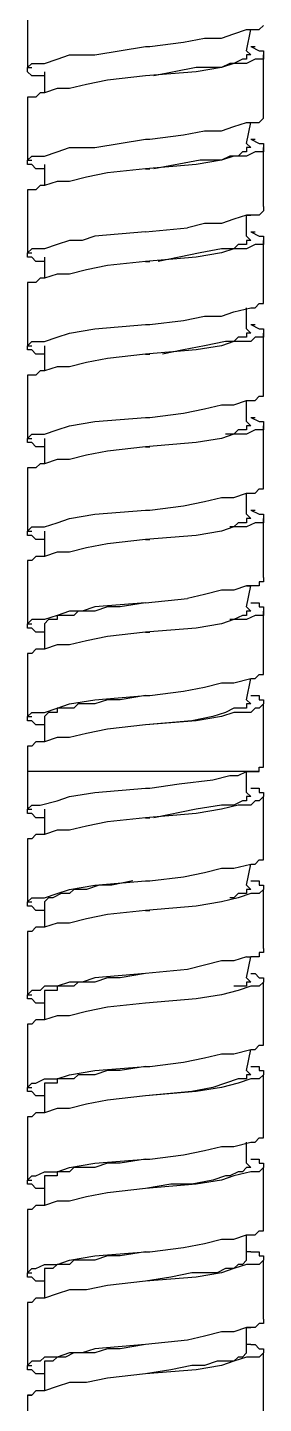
# Model space of a CAD drawing. Header units: millimetres. Extents: x 1.34 to 8.68, y 2.73 to 10.24.
# Drawn here: x 4.429 to 4.522, y 6.476 to 7.021 of the extents above; entities that cross this region are included whole.
import ezdxf

# ---------------------------------------------------------------- set-up
doc = ezdxf.new("R2010")
doc.units = ezdxf.units.MM
doc.layers.add('PDF2_형상', color=7, linetype='Continuous')

msp = doc.modelspace()

# ---------------------------------------------------------------- linework, layer by layer
at = {"layer": 'PDF2_형상', "lineweight": 25}
for points in [[(4.42875, 7.0281), (4.42875, 7.00476)], [(4.47541, 7.0131), (4.47708, 7.0131), (4.49041, 7.01476), (4.49875, 7.01643), (4.50541, 7.01643), (4.51041, 7.0181), (4.51541, 7.01976), (4.51875, 7.01976), (4.52041, 7.01976), (4.52208, 7.02143)], [(4.51541, 7.01143), (4.51708, 7.01976)], [(4.42875, 7.00476), (4.43041, 7.00643), (4.43208, 7.00643), (4.43541, 7.00643), (4.44041, 7.0081), (4.44541, 7.00976), (4.45541, 7.00976), (4.47541, 7.0131)], [(4.52208, 7.00976), (4.52208, 7.0081), (4.52041, 7.0081), (4.51875, 7.0081), (4.51541, 7.00643), (4.51041, 7.00643), (4.50541, 7.00476), (4.49541, 7.0031), (4.47541, 7.00143)], [(4.51708, 7.00976), (4.51541, 7.00976), (4.51541, 7.0081), (4.51375, 7.0081), (4.51041, 7.00643), (4.50875, 7.00643), (4.50541, 7.00476), (4.49541, 7.00476), (4.47875, 7.00143)], [(4.51708, 7.00976), (4.51541, 7.01143)], [(4.51708, 7.0131), (4.51875, 7.0131)], [(4.51708, 7.0131), (4.52041, 7.01143), (4.52208, 7.01143)], [(4.52208, 7.01143), (4.52208, 7.00976)], [(4.52208, 6.98643), (4.52208, 7.00976)], [(4.42875, 7.00476), (4.43041, 7.00476)], [(4.43541, 7.00143), (4.43208, 7.00143), (4.43041, 7.00143), (4.42875, 7.0031), (4.42875, 7.00476)], [(4.43541, 7.0031), (4.43541, 6.99476)], [(4.47541, 7.00143), (4.46041, 6.99976), (4.45208, 6.9981), (4.44541, 6.99643), (4.44041, 6.99643), (4.43541, 6.99476)], [(4.43375, 6.99476), (4.43208, 6.9931), (4.43041, 6.9931), (4.42875, 6.9931)], [(4.42875, 6.9931), (4.42875, 6.99143)], [(4.43541, 6.99476), (4.43375, 6.99476)], [(4.42875, 6.99143), (4.42875, 6.9681)], [(4.47541, 6.97643), (4.47708, 6.97643), (4.49041, 6.9781), (4.49875, 6.97976), (4.50541, 6.97976), (4.51041, 6.98143), (4.51541, 6.9831), (4.51875, 6.9831), (4.52041, 6.9831), (4.52208, 6.98476), (4.52208, 6.98643)], [(4.51541, 6.97476), (4.51708, 6.9831)], [(4.42875, 6.9681), (4.43041, 6.96976), (4.43208, 6.96976), (4.43541, 6.96976), (4.44041, 6.97143), (4.44541, 6.9731), (4.45541, 6.9731), (4.47541, 6.97643)], [(4.51708, 6.97643), (4.51875, 6.97643)], [(4.51708, 6.97643), (4.52041, 6.97476), (4.52208, 6.97476)], [(4.52208, 6.9731), (4.52208, 6.97143), (4.52041, 6.97143), (4.51875, 6.97143), (4.51541, 6.96976), (4.51041, 6.96976), (4.50541, 6.9681), (4.49541, 6.96643), (4.47541, 6.96476)], [(4.51708, 6.9731), (4.51541, 6.9731), (4.51541, 6.97143), (4.51375, 6.97143), (4.51208, 6.96976), (4.50875, 6.96976), (4.50541, 6.9681), (4.49708, 6.9681), (4.47875, 6.96476)], [(4.51708, 6.9731), (4.51541, 6.97476)], [(4.52208, 6.97476), (4.52208, 6.9731)], [(4.52208, 6.94976), (4.52208, 6.9731)], [(4.42875, 6.9681), (4.43041, 6.9681)], [(4.43541, 6.96476), (4.43208, 6.96476), (4.43041, 6.96643), (4.42875, 6.96643), (4.42875, 6.9681)], [(4.43541, 6.96643), (4.43541, 6.9581)], [(4.47541, 6.96476), (4.46041, 6.9631), (4.45208, 6.96143), (4.44541, 6.95976), (4.44041, 6.95976), (4.43541, 6.9581)], [(4.47541, 6.96476), (4.47708, 6.96476)], [(4.43375, 6.9581), (4.43208, 6.95643), (4.43041, 6.95643), (4.42875, 6.95643)], [(4.42875, 6.95643), (4.42875, 6.95476)], [(4.42875, 6.95476), (4.42875, 6.93143)], [(4.43541, 6.9581), (4.43375, 6.9581)], [(4.52208, 6.94976), (4.52208, 6.9481), (4.52041, 6.94643), (4.51875, 6.94643), (4.51541, 6.94643), (4.51041, 6.94476), (4.50541, 6.9431), (4.49875, 6.9431), (4.49208, 6.94143)], [(4.51541, 6.9381), (4.51541, 6.94643)], [(4.51541, 6.94643), (4.51708, 6.94643)], [(4.47541, 6.93976), (4.45541, 6.9381), (4.45041, 6.93643), (4.44541, 6.93643), (4.44041, 6.93476), (4.43541, 6.9331)], [(4.47541, 6.93976), (4.49208, 6.94143)], [(4.51708, 6.93976), (4.51875, 6.93976)], [(4.51708, 6.93976), (4.52041, 6.9381), (4.52208, 6.9381)], [(4.43375, 6.9331), (4.43208, 6.9331), (4.43041, 6.9331), (4.42875, 6.93143)], [(4.43541, 6.9331), (4.43375, 6.9331)], [(4.52208, 6.93643), (4.52208, 6.93476), (4.52041, 6.93476), (4.51875, 6.93476), (4.51541, 6.9331), (4.51041, 6.9331), (4.50541, 6.93143), (4.49541, 6.92976), (4.47541, 6.9281)], [(4.51708, 6.93643), (4.51541, 6.93643), (4.51541, 6.93476), (4.51375, 6.93476), (4.51208, 6.93476), (4.51041, 6.9331), (4.50708, 6.9331), (4.50541, 6.9331), (4.49708, 6.93143), (4.48041, 6.9281)], [(4.51708, 6.93643), (4.51541, 6.9381)], [(4.52208, 6.9381), (4.52208, 6.93643)], [(4.52208, 6.9131), (4.52208, 6.93643)], [(4.42875, 6.93143), (4.43041, 6.93143)], [(4.43541, 6.9281), (4.43208, 6.9281), (4.43041, 6.92976), (4.42875, 6.92976), (4.42875, 6.93143)], [(4.43541, 6.92976), (4.43541, 6.92143)], [(4.47541, 6.9281), (4.46041, 6.92643), (4.45208, 6.92476), (4.44541, 6.9231), (4.44041, 6.9231), (4.43541, 6.92143)], [(4.47541, 6.9281), (4.47708, 6.9281)], [(4.43375, 6.92143), (4.43208, 6.91976), (4.43041, 6.91976), (4.42875, 6.91976)], [(4.42875, 6.91976), (4.42875, 6.9181)], [(4.42875, 6.9181), (4.42875, 6.89476)], [(4.43541, 6.92143), (4.43375, 6.92143)], [(4.47541, 6.9031), (4.47708, 6.9031), (4.49041, 6.90476), (4.49875, 6.90643), (4.50541, 6.90643), (4.51041, 6.9081), (4.51708, 6.90976), (4.51875, 6.90976), (4.52041, 6.91143), (4.52208, 6.91143), (4.52208, 6.9131)], [(4.51541, 6.90143), (4.51541, 6.90976)], [(4.42875, 6.89476), (4.43041, 6.89643), (4.43208, 6.89643), (4.43541, 6.89643), (4.44041, 6.8981), (4.44541, 6.89976), (4.45541, 6.90143), (4.47541, 6.9031)], [(4.51708, 6.89976), (4.51541, 6.90143)], [(4.51708, 6.9031), (4.51875, 6.9031)], [(4.51708, 6.9031), (4.52041, 6.90143), (4.52208, 6.90143)], [(4.52208, 6.90143), (4.52208, 6.89976)], [(4.42875, 6.89476), (4.43041, 6.89476)], [(4.43541, 6.89143), (4.43208, 6.89143), (4.43041, 6.8931), (4.42875, 6.8931), (4.42875, 6.89476)], [(4.43541, 6.89476), (4.43541, 6.88476)], [(4.52208, 6.89976), (4.52208, 6.8981), (4.52041, 6.8981), (4.51875, 6.8981), (4.51708, 6.89643), (4.51041, 6.89643), (4.50541, 6.89476), (4.49541, 6.8931), (4.47541, 6.89143)], [(4.51708, 6.89976), (4.51541, 6.89976), (4.51541, 6.8981), (4.51375, 6.8981), (4.51208, 6.8981), (4.51041, 6.89643), (4.50875, 6.89643), (4.50708, 6.89643), (4.49875, 6.89476), (4.49041, 6.8931), (4.48208, 6.89143)], [(4.52208, 6.87643), (4.52208, 6.89976)], [(4.47541, 6.89143), (4.46041, 6.88976), (4.45208, 6.8881), (4.44541, 6.88643), (4.44041, 6.88643), (4.43541, 6.88476)], [(4.47541, 6.89143), (4.47708, 6.89143)], [(4.43375, 6.88476), (4.43208, 6.8831), (4.43041, 6.8831), (4.42875, 6.8831)], [(4.43541, 6.88476), (4.43375, 6.88476)], [(4.42875, 6.8831), (4.42875, 6.88143)], [(4.42875, 6.88143), (4.42875, 6.8581)], [(4.47541, 6.86643), (4.47708, 6.86643), (4.49041, 6.8681), (4.49875, 6.86976), (4.50541, 6.87143), (4.51041, 6.87143), (4.51541, 6.8731), (4.51875, 6.8731), (4.52041, 6.87476), (4.52208, 6.87476), (4.52208, 6.87643)], [(4.51541, 6.86476), (4.51541, 6.8731)], [(4.42875, 6.8581), (4.43041, 6.85976), (4.43208, 6.85976), (4.43541, 6.85976), (4.44041, 6.86143), (4.44541, 6.8631), (4.45541, 6.86476), (4.47541, 6.86643)], [(4.52208, 6.8631), (4.52208, 6.86143), (4.52041, 6.86143), (4.51875, 6.86143), (4.51541, 6.85976), (4.51041, 6.85976), (4.50541, 6.8581), (4.49541, 6.85643), (4.47541, 6.85476)], [(4.51708, 6.8631), (4.51541, 6.8631), (4.51541, 6.86143), (4.51375, 6.86143), (4.51208, 6.86143), (4.51041, 6.85976), (4.50708, 6.85976)], [(4.51708, 6.8631), (4.51541, 6.86476)], [(4.51708, 6.86643), (4.51875, 6.86643)], [(4.51708, 6.86643), (4.52041, 6.86476), (4.52208, 6.86476)], [(4.52208, 6.86476), (4.52208, 6.8631)], [(4.52208, 6.83976), (4.52208, 6.8631)], [(4.42875, 6.8581), (4.43041, 6.8581)], [(4.43541, 6.85476), (4.43208, 6.85476), (4.43041, 6.85643), (4.42875, 6.85643), (4.42875, 6.8581)], [(4.43541, 6.8581), (4.43541, 6.8481)], [(4.47541, 6.85476), (4.46041, 6.8531), (4.45208, 6.85143), (4.44541, 6.84976), (4.44041, 6.84976), (4.43541, 6.8481)], [(4.47541, 6.85476), (4.47708, 6.85476)], [(4.43375, 6.8481), (4.43208, 6.84643), (4.43041, 6.84643), (4.42875, 6.84643)], [(4.42875, 6.84643), (4.42875, 6.84476)], [(4.43541, 6.8481), (4.43375, 6.8481)], [(4.42875, 6.84476), (4.42875, 6.82143)], [(4.47708, 6.82976), (4.49041, 6.83143), (4.49875, 6.8331), (4.50541, 6.83476), (4.51041, 6.83476), (4.51541, 6.83643), (4.51875, 6.83643), (4.52041, 6.8381), (4.52208, 6.8381), (4.52208, 6.83976)], [(4.51541, 6.8281), (4.51541, 6.83643)], [(4.42875, 6.82143), (4.43041, 6.8231), (4.43208, 6.8231), (4.43541, 6.8231), (4.44041, 6.82476), (4.44541, 6.82643), (4.45541, 6.8281), (4.47541, 6.82976)], [(4.47541, 6.82976), (4.47708, 6.82976)], [(4.51708, 6.82976), (4.51875, 6.82976)], [(4.51708, 6.82976), (4.52041, 6.8281), (4.52208, 6.8281)], [(4.52208, 6.82643), (4.52208, 6.82476), (4.52041, 6.82476), (4.51875, 6.82476), (4.51541, 6.8231), (4.51041, 6.8231), (4.50541, 6.82143), (4.49541, 6.81976), (4.47541, 6.8181)], [(4.51708, 6.82643), (4.51541, 6.82643), (4.51541, 6.82476), (4.51375, 6.82476), (4.51208, 6.82476), (4.51041, 6.8231), (4.50875, 6.8231)], [(4.51708, 6.82643), (4.51541, 6.8281)], [(4.52208, 6.8281), (4.52208, 6.82643)], [(4.52208, 6.8031), (4.52208, 6.82643)], [(4.42875, 6.82143), (4.43041, 6.82143)], [(4.43541, 6.8181), (4.43208, 6.8181), (4.43041, 6.81976), (4.42875, 6.81976), (4.42875, 6.82143)], [(4.43541, 6.82143), (4.43541, 6.81143)], [(4.47541, 6.8181), (4.46041, 6.81643), (4.45208, 6.81476), (4.44541, 6.8131), (4.44041, 6.8131), (4.43541, 6.81143)], [(4.47541, 6.8181), (4.47708, 6.8181)], [(4.43375, 6.81143), (4.43208, 6.81143), (4.43041, 6.80976), (4.42875, 6.80976)], [(4.42875, 6.80976), (4.42875, 6.8081)], [(4.42875, 6.8081), (4.42875, 6.78476)], [(4.43541, 6.81143), (4.43375, 6.81143)], [(4.52208, 6.8031), (4.52208, 6.80143), (4.52041, 6.80143), (4.52041, 6.79976), (4.51875, 6.79976), (4.51541, 6.79976), (4.51041, 6.7981), (4.50541, 6.7981), (4.49875, 6.79643), (4.49208, 6.79476)], [(4.51541, 6.79143), (4.51708, 6.79976)], [(4.51541, 6.79976), (4.51708, 6.79976)], [(4.47541, 6.7931), (4.45541, 6.79143), (4.45041, 6.78976), (4.44541, 6.78976), (4.44041, 6.7881), (4.43541, 6.78643)], [(4.47541, 6.7931), (4.46541, 6.79143), (4.46041, 6.79143), (4.45541, 6.78976), (4.44875, 6.78976), (4.44708, 6.7881), (4.44541, 6.7881), (4.44208, 6.7881), (4.44041, 6.7881), (4.44041, 6.78643), (4.43875, 6.78643), (4.43708, 6.78643), (4.43541, 6.78476)], [(4.47541, 6.7931), (4.49208, 6.79476)], [(4.51708, 6.78976), (4.51541, 6.79143)], [(4.51708, 6.7931), (4.51875, 6.7931)], [(4.51708, 6.7931), (4.52041, 6.7931), (4.52041, 6.79143), (4.52208, 6.79143)], [(4.52208, 6.79143), (4.52208, 6.78976)], [(4.43375, 6.78643), (4.43208, 6.78643), (4.43041, 6.78643), (4.42875, 6.78476)], [(4.43541, 6.78643), (4.43375, 6.78643)], [(4.52208, 6.78976), (4.52208, 6.7881), (4.52041, 6.7881), (4.51875, 6.7881), (4.51541, 6.78643), (4.51041, 6.78643), (4.50541, 6.78476), (4.49541, 6.7831), (4.47541, 6.78143)], [(4.51708, 6.78976), (4.51541, 6.78976), (4.51541, 6.7881), (4.51375, 6.7881), (4.51041, 6.78643), (4.50875, 6.78643)], [(4.52208, 6.76643), (4.52208, 6.78976)], [(4.42875, 6.78476), (4.43041, 6.78476)], [(4.43541, 6.78143), (4.43208, 6.78143), (4.43041, 6.7831), (4.42875, 6.7831), (4.42875, 6.78476)], [(4.43541, 6.78476), (4.43541, 6.77476)], [(4.47541, 6.78143), (4.46041, 6.77976), (4.45208, 6.7781), (4.44541, 6.77643), (4.44041, 6.77643), (4.43541, 6.77476)], [(4.47541, 6.78143), (4.47708, 6.78143)], [(4.43375, 6.77476), (4.43208, 6.77476), (4.43041, 6.7731), (4.42875, 6.7731)], [(4.42875, 6.7731), (4.42875, 6.77143)], [(4.42875, 6.77143), (4.42875, 6.7481)], [(4.43541, 6.77476), (4.43375, 6.77476)], [(4.47708, 6.75643), (4.49041, 6.7581), (4.49875, 6.75976), (4.50541, 6.76143), (4.51041, 6.76143), (4.51708, 6.7631), (4.51875, 6.7631), (4.52041, 6.76476), (4.52208, 6.76476), (4.52208, 6.76643)], [(4.51541, 6.75476), (4.51708, 6.7631)], [(4.42875, 6.7481), (4.43041, 6.74976), (4.43208, 6.74976), (4.43541, 6.74976), (4.44041, 6.75143), (4.44541, 6.7531), (4.45541, 6.75476), (4.47541, 6.75643)], [(4.47541, 6.75643), (4.46541, 6.75476), (4.46041, 6.75476), (4.45541, 6.7531), (4.44875, 6.7531), (4.44708, 6.75143), (4.44541, 6.75143), (4.44208, 6.75143), (4.44041, 6.75143), (4.44041, 6.74976), (4.43875, 6.74976), (4.43708, 6.74976), (4.43541, 6.7481)], [(4.47541, 6.75643), (4.47708, 6.75643)], [(4.51708, 6.7531), (4.51541, 6.75476)], [(4.51708, 6.75643), (4.51875, 6.75643)], [(4.51708, 6.75643), (4.52041, 6.75643), (4.52041, 6.75476), (4.52208, 6.75476)], [(4.52208, 6.75476), (4.52208, 6.7531)], [(4.42875, 6.7481), (4.43041, 6.7481)], [(4.43541, 6.74476), (4.43208, 6.74476), (4.43041, 6.74643), (4.42875, 6.74643), (4.42875, 6.7481)], [(4.43541, 6.7481), (4.43541, 6.7381)], [(4.52208, 6.7531), (4.52041, 6.75143), (4.51875, 6.75143), (4.51708, 6.74976), (4.51041, 6.74976), (4.50541, 6.7481), (4.49541, 6.74643), (4.47541, 6.74476)], [(4.51708, 6.7531), (4.51541, 6.7531), (4.51541, 6.75143), (4.51375, 6.75143), (4.51041, 6.75143), (4.50708, 6.74976), (4.50208, 6.7481), (4.49375, 6.74643), (4.47541, 6.74476)], [(4.52208, 6.72976), (4.52208, 6.7531)], [(4.47541, 6.74476), (4.46041, 6.7431), (4.45208, 6.74143), (4.44541, 6.73976), (4.44041, 6.73976), (4.43541, 6.7381)], [(4.43375, 6.7381), (4.43208, 6.7381), (4.43041, 6.73643), (4.42875, 6.73643)], [(4.43541, 6.7381), (4.43375, 6.7381)], [(4.42875, 6.73643), (4.42875, 6.73476)], [(4.42875, 6.73476), (4.42875, 6.72643)], [(4.52041, 6.72643), (4.42875, 6.72643)], [(4.42875, 6.72643), (4.42875, 6.71143)], [(4.47708, 6.71976), (4.48875, 6.72143), (4.50208, 6.7231), (4.50875, 6.72476), (4.51208, 6.72476), (4.51541, 6.72643)], [(4.51541, 6.7181), (4.51541, 6.72643)], [(4.51541, 6.72643), (4.51708, 6.72643)], [(4.51708, 6.72643), (4.51875, 6.72643), (4.52041, 6.72643)], [(4.52041, 6.72643), (4.52041, 6.7281), (4.52208, 6.7281), (4.52208, 6.72976)], [(4.42875, 6.71143), (4.43041, 6.7131), (4.43208, 6.7131), (4.43375, 6.7131), (4.44041, 6.71476), (4.44541, 6.71643), (4.45541, 6.7181), (4.47541, 6.71976)], [(4.47541, 6.71976), (4.47708, 6.71976)], [(4.52208, 6.71643), (4.52041, 6.71476), (4.51875, 6.71476), (4.51708, 6.7131), (4.51208, 6.7131), (4.50541, 6.71143), (4.49541, 6.70976), (4.47541, 6.7081)], [(4.51708, 6.71643), (4.51541, 6.71643), (4.51541, 6.71476), (4.51375, 6.71476), (4.51041, 6.7131), (4.50875, 6.7131), (4.50541, 6.7131), (4.49541, 6.71143), (4.47875, 6.7081)], [(4.51708, 6.71643), (4.51541, 6.7181)], [(4.51708, 6.71976), (4.51875, 6.71976)], [(4.51708, 6.71976), (4.51875, 6.71976)], [(4.51708, 6.71976), (4.52041, 6.71976), (4.52041, 6.7181), (4.52208, 6.7181)], [(4.52208, 6.7181), (4.52208, 6.71643)], [(4.52208, 6.6931), (4.52208, 6.71643)], [(4.42875, 6.71143), (4.43041, 6.71143)], [(4.43541, 6.7081), (4.43208, 6.7081), (4.43041, 6.70976), (4.42875, 6.70976), (4.42875, 6.71143)], [(4.43541, 6.71143), (4.43541, 6.70143)], [(4.47541, 6.7081), (4.46041, 6.70643), (4.45208, 6.70476), (4.44541, 6.7031), (4.44041, 6.7031), (4.43541, 6.70143)], [(4.47541, 6.7081), (4.47708, 6.7081)], [(4.43375, 6.70143), (4.43208, 6.70143), (4.43041, 6.69976), (4.42875, 6.69976)], [(4.42875, 6.69976), (4.42875, 6.6981)], [(4.43541, 6.70143), (4.43375, 6.70143)], [(4.42875, 6.6981), (4.42875, 6.67476)], [(4.47541, 6.6831), (4.47708, 6.6831), (4.49041, 6.68476), (4.49875, 6.68643), (4.50541, 6.6881), (4.51041, 6.6881), (4.51708, 6.68976), (4.51875, 6.68976), (4.52041, 6.69143), (4.52208, 6.69143), (4.52208, 6.6931)], [(4.51541, 6.68143), (4.51708, 6.68976)], [(4.42875, 6.67476), (4.43041, 6.67643), (4.43208, 6.67643), (4.43541, 6.67643), (4.44041, 6.6781), (4.44541, 6.67976), (4.45541, 6.68143), (4.47541, 6.6831)], [(4.47041, 6.6831), (4.46208, 6.68143), (4.45708, 6.68143), (4.45208, 6.67976), (4.44708, 6.67976), (4.44541, 6.6781), (4.44375, 6.6781), (4.44208, 6.6781), (4.43875, 6.67643), (4.43708, 6.67643), (4.43541, 6.67476)], [(4.51708, 6.6831), (4.51875, 6.6831)], [(4.51708, 6.6831), (4.52041, 6.6831), (4.52041, 6.68143), (4.52208, 6.68143)], [(4.52208, 6.67976), (4.52041, 6.6781), (4.51875, 6.6781), (4.51708, 6.6781), (4.51208, 6.67643), (4.50541, 6.67476), (4.49541, 6.6731), (4.47541, 6.67143)], [(4.51708, 6.67976), (4.51541, 6.67976), (4.51541, 6.6781), (4.51375, 6.6781), (4.51208, 6.6781), (4.51041, 6.67643), (4.50875, 6.67643)], [(4.51708, 6.67976), (4.51541, 6.68143)], [(4.52208, 6.68143), (4.52208, 6.67976)], [(4.52208, 6.65643), (4.52208, 6.67976)], [(4.42875, 6.67476), (4.43041, 6.67476)], [(4.43541, 6.67143), (4.43208, 6.67143), (4.43041, 6.6731), (4.42875, 6.6731), (4.42875, 6.67476)], [(4.43541, 6.67476), (4.43541, 6.66476)], [(4.47541, 6.67143), (4.46041, 6.66976), (4.45208, 6.6681), (4.44541, 6.66643), (4.44041, 6.66643), (4.43541, 6.66476)], [(4.47541, 6.67143), (4.47708, 6.67143)], [(4.43375, 6.66476), (4.43208, 6.66476), (4.43041, 6.6631), (4.42875, 6.6631)], [(4.42875, 6.6631), (4.42875, 6.66143)], [(4.42875, 6.66143), (4.42875, 6.6381)], [(4.43541, 6.66476), (4.43375, 6.66476)], [(4.52208, 6.65643), (4.52208, 6.65476), (4.52041, 6.65476), (4.52041, 6.6531), (4.51875, 6.6531), (4.51708, 6.6531)], [(4.51541, 6.6531), (4.51041, 6.65143), (4.50541, 6.65143), (4.49875, 6.64976), (4.49208, 6.6481), (4.47541, 6.64643)], [(4.51541, 6.64476), (4.51708, 6.6531)], [(4.51541, 6.6531), (4.51708, 6.6531)], [(4.47541, 6.64643), (4.45541, 6.64476), (4.45041, 6.6431), (4.44541, 6.6431), (4.44041, 6.64143), (4.43541, 6.64143)], [(4.47541, 6.64643), (4.46541, 6.64476), (4.46041, 6.64476), (4.45541, 6.6431), (4.44875, 6.6431), (4.44708, 6.64143), (4.44541, 6.64143), (4.44208, 6.64143), (4.44041, 6.64143), (4.44041, 6.63976), (4.43875, 6.63976), (4.43708, 6.63976), (4.43541, 6.63976), (4.43541, 6.6381)], [(4.51708, 6.6431), (4.51541, 6.64476)], [(4.51708, 6.64643), (4.51875, 6.64643), (4.52041, 6.64476), (4.52208, 6.64476)], [(4.52208, 6.64476), (4.52208, 6.6431)], [(4.43375, 6.63976), (4.43208, 6.63976), (4.43041, 6.63976), (4.42875, 6.6381)], [(4.43541, 6.64143), (4.43375, 6.63976)], [(4.52208, 6.6431), (4.52041, 6.64143), (4.51875, 6.64143), (4.51708, 6.64143), (4.51208, 6.63976), (4.50541, 6.6381), (4.49541, 6.63643), (4.47541, 6.63476)], [(4.51708, 6.6431), (4.51541, 6.6431), (4.51541, 6.64143), (4.51375, 6.64143), (4.51041, 6.64143)], [(4.52208, 6.61976), (4.52208, 6.6431)], [(4.42875, 6.6381), (4.43041, 6.6381)], [(4.43541, 6.63476), (4.43208, 6.63476), (4.43041, 6.63643), (4.42875, 6.63643), (4.42875, 6.6381)], [(4.43541, 6.6381), (4.43541, 6.6281)], [(4.47541, 6.63476), (4.46041, 6.6331), (4.45208, 6.63143), (4.44541, 6.62976), (4.44041, 6.62976), (4.43541, 6.6281)], [(4.43375, 6.6281), (4.43208, 6.6281), (4.43041, 6.62643), (4.42875, 6.62643)], [(4.43541, 6.6281), (4.43375, 6.6281)], [(4.42875, 6.62643), (4.42875, 6.62476)], [(4.42875, 6.62476), (4.42875, 6.60143)], [(4.47708, 6.60976), (4.49041, 6.61143), (4.49875, 6.6131), (4.50541, 6.61476), (4.51041, 6.61476), (4.51708, 6.61643), (4.51875, 6.61643), (4.52041, 6.6181), (4.52208, 6.6181), (4.52208, 6.61976)], [(4.51541, 6.6081), (4.51708, 6.61643)], [(4.42875, 6.60143), (4.43041, 6.6031), (4.43208, 6.6031), (4.43541, 6.60476), (4.44041, 6.60476), (4.44541, 6.60643), (4.45541, 6.6081), (4.47541, 6.60976)], [(4.47541, 6.60976), (4.46541, 6.6081), (4.46041, 6.6081), (4.45541, 6.60643), (4.44875, 6.60643), (4.44708, 6.60476), (4.44541, 6.60476), (4.44208, 6.60476), (4.44041, 6.60476), (4.44041, 6.6031), (4.43875, 6.6031), (4.43708, 6.6031), (4.43541, 6.6031), (4.43541, 6.60143)], [(4.47541, 6.60976), (4.47708, 6.60976)], [(4.52208, 6.60643), (4.52041, 6.60476), (4.51875, 6.60476), (4.51708, 6.60476), (4.51208, 6.6031), (4.50541, 6.60143), (4.49541, 6.59976), (4.47541, 6.5981)], [(4.51708, 6.60643), (4.51541, 6.60643), (4.51541, 6.60476), (4.51375, 6.60476), (4.51208, 6.60476), (4.50708, 6.6031), (4.50208, 6.60143), (4.49375, 6.59976), (4.47541, 6.5981)], [(4.51708, 6.60643), (4.51541, 6.6081)], [(4.51708, 6.60976), (4.51875, 6.60976)], [(4.51708, 6.60976), (4.52041, 6.60976), (4.52041, 6.6081), (4.52208, 6.6081)], [(4.52208, 6.6081), (4.52208, 6.60643)], [(4.52208, 6.5831), (4.52208, 6.60643)], [(4.42875, 6.60143), (4.43041, 6.60143)], [(4.43541, 6.5981), (4.43208, 6.5981), (4.43041, 6.59976), (4.42875, 6.59976), (4.42875, 6.60143)], [(4.43541, 6.60143), (4.43541, 6.59143)], [(4.47541, 6.5981), (4.46041, 6.59643), (4.45208, 6.59476), (4.44541, 6.5931), (4.44041, 6.5931), (4.43541, 6.59143)], [(4.43375, 6.59143), (4.43208, 6.59143), (4.43041, 6.58976), (4.42875, 6.58976)], [(4.43541, 6.59143), (4.43375, 6.59143)], [(4.42875, 6.58976), (4.42875, 6.5881)], [(4.42875, 6.5881), (4.42875, 6.56476)], [(4.47708, 6.5731), (4.49041, 6.57476), (4.49875, 6.57643), (4.50541, 6.5781), (4.51041, 6.5781), (4.51708, 6.57976), (4.51875, 6.57976), (4.52041, 6.58143), (4.52208, 6.58143), (4.52208, 6.5831)], [(4.51541, 6.57143), (4.51541, 6.57976)], [(4.42875, 6.56476), (4.43041, 6.56643), (4.43208, 6.56643), (4.43541, 6.5681), (4.44041, 6.5681), (4.44541, 6.56976), (4.45541, 6.57143), (4.47541, 6.5731)], [(4.47541, 6.5731), (4.46541, 6.57143), (4.46041, 6.57143), (4.45541, 6.56976), (4.44875, 6.56976), (4.44708, 6.56976), (4.44541, 6.5681), (4.44208, 6.5681), (4.44041, 6.5681), (4.44041, 6.56643), (4.43875, 6.56643), (4.43708, 6.56643), (4.43541, 6.56643), (4.43541, 6.56476)], [(4.47541, 6.5731), (4.47708, 6.5731)], [(4.52208, 6.56976), (4.52041, 6.5681), (4.51875, 6.5681), (4.51708, 6.5681), (4.51041, 6.56643), (4.50541, 6.56476), (4.49541, 6.5631), (4.47541, 6.56143)], [(4.51708, 6.56976), (4.51541, 6.56976), (4.51375, 6.5681), (4.51208, 6.5681), (4.50875, 6.56643), (4.50708, 6.56643), (4.50208, 6.56476), (4.49375, 6.5631), (4.48541, 6.5631), (4.47541, 6.56143)], [(4.51708, 6.56976), (4.51541, 6.57143)], [(4.51708, 6.5731), (4.51875, 6.5731)], [(4.51708, 6.5731), (4.52041, 6.5731), (4.52041, 6.57143), (4.52208, 6.57143)], [(4.52208, 6.57143), (4.52208, 6.56976)], [(4.52208, 6.54643), (4.52208, 6.56976)], [(4.42875, 6.56476), (4.43041, 6.56476)], [(4.43541, 6.56143), (4.43208, 6.56143), (4.43041, 6.5631), (4.42875, 6.5631), (4.42875, 6.56476)], [(4.43541, 6.56476), (4.43541, 6.55476)], [(4.47541, 6.56143), (4.46041, 6.55976), (4.45208, 6.5581), (4.44541, 6.55643), (4.44041, 6.55643), (4.43541, 6.55476)], [(4.43375, 6.55476), (4.43208, 6.55476), (4.43041, 6.5531), (4.42875, 6.5531)], [(4.42875, 6.5531), (4.42875, 6.55143)], [(4.43541, 6.55476), (4.43375, 6.55476)], [(4.42875, 6.55143), (4.42875, 6.5281)], [(4.47708, 6.53643), (4.49041, 6.5381), (4.49875, 6.53976), (4.50541, 6.54143), (4.51041, 6.54143), (4.51541, 6.5431), (4.51875, 6.5431), (4.52041, 6.54476), (4.52208, 6.54476), (4.52208, 6.54643)], [(4.51541, 6.53476), (4.51541, 6.5431)], [(4.42875, 6.5281), (4.43041, 6.52976), (4.43208, 6.52976), (4.43541, 6.53143), (4.44041, 6.53143), (4.44541, 6.5331), (4.45541, 6.53476), (4.47541, 6.53643)], [(4.47541, 6.53643), (4.46541, 6.53476), (4.46041, 6.53476), (4.45541, 6.5331), (4.44875, 6.5331), (4.44708, 6.5331), (4.44541, 6.53143), (4.44208, 6.53143), (4.44041, 6.53143), (4.43875, 6.52976), (4.43708, 6.52976), (4.43541, 6.52976), (4.43541, 6.5281)], [(4.47541, 6.53643), (4.47708, 6.53643)], [(4.51708, 6.53643), (4.51541, 6.53643)], [(4.51708, 6.53643), (4.52041, 6.53643), (4.52041, 6.53476), (4.52208, 6.53476)], [(4.52208, 6.5331), (4.52041, 6.53143), (4.51875, 6.53143), (4.51708, 6.53143), (4.51541, 6.53143), (4.51041, 6.52976), (4.50541, 6.5281), (4.49541, 6.52643), (4.47541, 6.52476)], [(4.51541, 6.5331), (4.51375, 6.53143), (4.51208, 6.53143), (4.51041, 6.52976), (4.50708, 6.52976), (4.50375, 6.5281), (4.49375, 6.5281), (4.48541, 6.52643), (4.47541, 6.52476)], [(4.51541, 6.5331), (4.51541, 6.53476)], [(4.52208, 6.53476), (4.52208, 6.5331)], [(4.52208, 6.50976), (4.52208, 6.5331)], [(4.42875, 6.5281), (4.43041, 6.5281)], [(4.43541, 6.52476), (4.43208, 6.52476), (4.43041, 6.52643), (4.42875, 6.52643), (4.42875, 6.5281)], [(4.43541, 6.5281), (4.43541, 6.5181)], [(4.47541, 6.52476), (4.46041, 6.5231), (4.45208, 6.52143), (4.44541, 6.52143), (4.44041, 6.51976), (4.43541, 6.5181)], [(4.43375, 6.5181), (4.43208, 6.5181), (4.43041, 6.51643), (4.42875, 6.51643)], [(4.42875, 6.51643), (4.42875, 6.51476)], [(4.42875, 6.51476), (4.42875, 6.49143)], [(4.43541, 6.5181), (4.43375, 6.5181)], [(4.52208, 6.50976), (4.52208, 6.5081), (4.52041, 6.5081), (4.51875, 6.50643), (4.51708, 6.50643), (4.51541, 6.50643), (4.51041, 6.50476), (4.50541, 6.50476), (4.49875, 6.5031), (4.49208, 6.50143), (4.47541, 6.49976)], [(4.51541, 6.4981), (4.51541, 6.50643)], [(4.51541, 6.50643), (4.51708, 6.50643)], [(4.47541, 6.49976), (4.45541, 6.4981), (4.45041, 6.49643), (4.44541, 6.49643), (4.44041, 6.49476), (4.43541, 6.49476)], [(4.47541, 6.49976), (4.46541, 6.4981), (4.46041, 6.4981), (4.45541, 6.49643), (4.44875, 6.49643), (4.44708, 6.49643), (4.44375, 6.49476), (4.44208, 6.49476), (4.44041, 6.49476), (4.43875, 6.4931), (4.43708, 6.4931), (4.43541, 6.4931), (4.43541, 6.49143)], [(4.51708, 6.49976), (4.51541, 6.49976)], [(4.51541, 6.49643), (4.51541, 6.4981)], [(4.51708, 6.49976), (4.51875, 6.49976), (4.52041, 6.4981), (4.52208, 6.4981)], [(4.52208, 6.4981), (4.52208, 6.49643)], [(4.43375, 6.4931), (4.43208, 6.4931), (4.43041, 6.4931), (4.42875, 6.49143)], [(4.43541, 6.49476), (4.43375, 6.4931)], [(4.52208, 6.49643), (4.52041, 6.49476), (4.51875, 6.49476), (4.51708, 6.49476), (4.51541, 6.49476), (4.51041, 6.4931), (4.50541, 6.49143), (4.49541, 6.48976), (4.47541, 6.4881)], [(4.51541, 6.49643), (4.51375, 6.49476), (4.51208, 6.49476), (4.51041, 6.4931), (4.50875, 6.4931), (4.50375, 6.4931), (4.49875, 6.49143), (4.49375, 6.49143), (4.48541, 6.48976), (4.47541, 6.4881)], [(4.52208, 6.4731), (4.52208, 6.49643)], [(4.42875, 6.49143), (4.43041, 6.49143)], [(4.43541, 6.4881), (4.43208, 6.4881), (4.43041, 6.48976), (4.42875, 6.48976), (4.42875, 6.49143)], [(4.43541, 6.49143), (4.43541, 6.48143)], [(4.47541, 6.4881), (4.46041, 6.48643), (4.45208, 6.48476), (4.44541, 6.48476), (4.44041, 6.4831), (4.43541, 6.48143)], [(4.43375, 6.48143), (4.43208, 6.48143), (4.43041, 6.47976), (4.42875, 6.47976)], [(4.43541, 6.48143), (4.43375, 6.48143)], [(4.42875, 6.47976), (4.43041, 6.47976)], [(4.42875, 6.47976), (4.42875, 6.45476)]]:
    msp.add_lwpolyline(points, dxfattribs=at)

doc.saveas('drawing.dxf')
